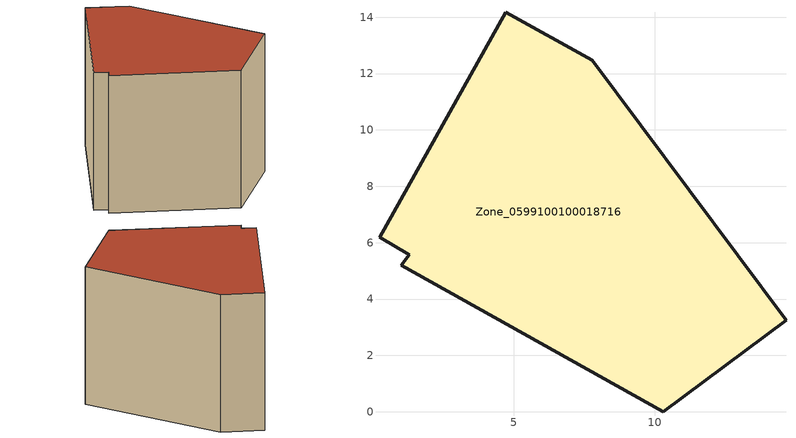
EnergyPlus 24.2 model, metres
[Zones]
Zone_0599100100018716
 floor ground (C_G): 4.71,14.18 7.78,12.47 14.65,3.24 10.3,0 1.02,5.2 1.3,5.57 0.24,6.2 z0
 wall outside (C_F): 14.65,3.24 7.78,12.47 4.71,14.18 0.24,6.2 1.3,5.57 1.02,5.2 10.3,0 14.65,3.24 z0:13.31
 roof outside (C_R): 7.78,12.47 4.71,14.18 0.24,6.2 1.3,5.57 1.02,5.2 10.3,0 14.65,3.24 z13.31
[BUILDING]
Pand.0599100100018716: North Axis=0; Terrain=City; Loads Convergence Tolerance Value=0.04; Temperature Convergence Tolerance Value=0.4; Solar Distribution=FullExterior; Maximum Number of Warmup Days=25; Minimum Number of Warmup Days=1
[Site:Location]
Rotterdam.The.Hague.AP_ZH_NLD Design_Conditions: Latitude=51.96; Longitude=4.45; Time Zone=1; Elevation=-4.5
[SITE:GROUNDTEMPERATURE:BUILDINGSURFACE]
18, 18, 18, 18, 18, 18, 18, 18, 18, 18, 18, 18
[MATERIAL] Thermal Absorptance=0.9; Solar Absorptance=0.7; Visible Absorptance=0.7
Name | Roughness | Thickness | Conductivity | Density | Specific Heat
G.TC.2015-2018 | MediumSmooth | 0.15 | 0.0428571 | 540 | 1210
F.TC.2015-2018 | Rough | 0.3 | 0.0666667 | 1920 | 840
R.TC.2015-2018 | MediumRough | 0.2 | 0.0333333 | 1500 | 1000
[CONSTRUCTION]
C_G: G.TC.2015-2018
C_F: F.TC.2015-2018
C_R: R.TC.2015-2018
[ZONE]
Zone_0599100100018716: Type=1; Multiplier=1; Ceiling Height=Autocalculate; Volume=Autocalculate; Floor Area=autocalculate; Part of Total Floor Area=Yes
[ZONEINFILTRATION:DESIGNFLOWRATE]
Infil_Zone_0599100100018716: Zone or ZoneList or Space or SpaceList=Zone_0599100100018716; Schedule=AlwaysOn; Design Flow Rate Calculation Method=Flow/Area; Flow Rate per Floor Area=0.0015; Constant Term Coefficient=1; Temperature Term Coefficient=0; Velocity Term Coefficient=0; Velocity Squared Term Coefficient=0
[HVACTEMPLATE:ZONE:IDEALLOADSAIRSYSTEM]
Zone_0599100100018716: Maximum Heating Supply Air Temperature=50; Minimum Cooling Supply Air Temperature=13; Maximum Heating Supply Air Humidity Ratio=0.0156; Minimum Cooling Supply Air Humidity Ratio=0.0077; Heating Limit=NoLimit; Cooling Limit=NoLimit; Dehumidification Control Type=ConstantSensibleHeatRatio; Cooling Sensible Heat Ratio=0.7; Dehumidification Setpoint=60; Humidification Control Type=None; Humidification Setpoint=30; Outdoor Air Method=None; Outdoor Air Flow Rate per Person=0.00944; Outdoor Air Flow Rate per Zone Floor Area=0; Outdoor Air Flow Rate per Zone=0; Demand Controlled Ventilation Type=None; Outdoor Air Economizer Type=NoEconomizer; Heat Recovery Type=None; Sensible Heat Recovery Effectiveness=0.7; Latent Heat Recovery Effectiveness=0.65
[ZONECONTROL:THERMOSTAT]
ThermostatControl_Zone_0599100100018716: Zone or ZoneList=Zone_0599100100018716; Control Type Schedule=DualSetpointControlType; Control 1=Thermostat_Zone_0599100100018716; Temperature Difference Between Cutout And Setpoint=0
[THERMOSTATSETPOINT:DUALSETPOINT]
Thermostat_Zone_0599100100018716: Heating Setpoint Temperature Schedule=HeatingSetpoint_Zone_0599100100018716; Cooling Setpoint Temperature Schedule=CoolingSetpoint_Zone_0599100100018716
[SCHEDULE:COMPACT]
HeatingSetpoint_Zone_0599100100018716: Through: 12/31, For: AllDays, Until: 24:00, 21
CoolingSetpoint_Zone_0599100100018716: Through: 12/31, For: AllDays, Until: 24:00, 24
DualSetpointControlType: Through: 12/31, For: AllDays, Until: 24:00, 4
AlwaysOn: Through: 12/31, For: AllDays, Until: 24:00, 1
